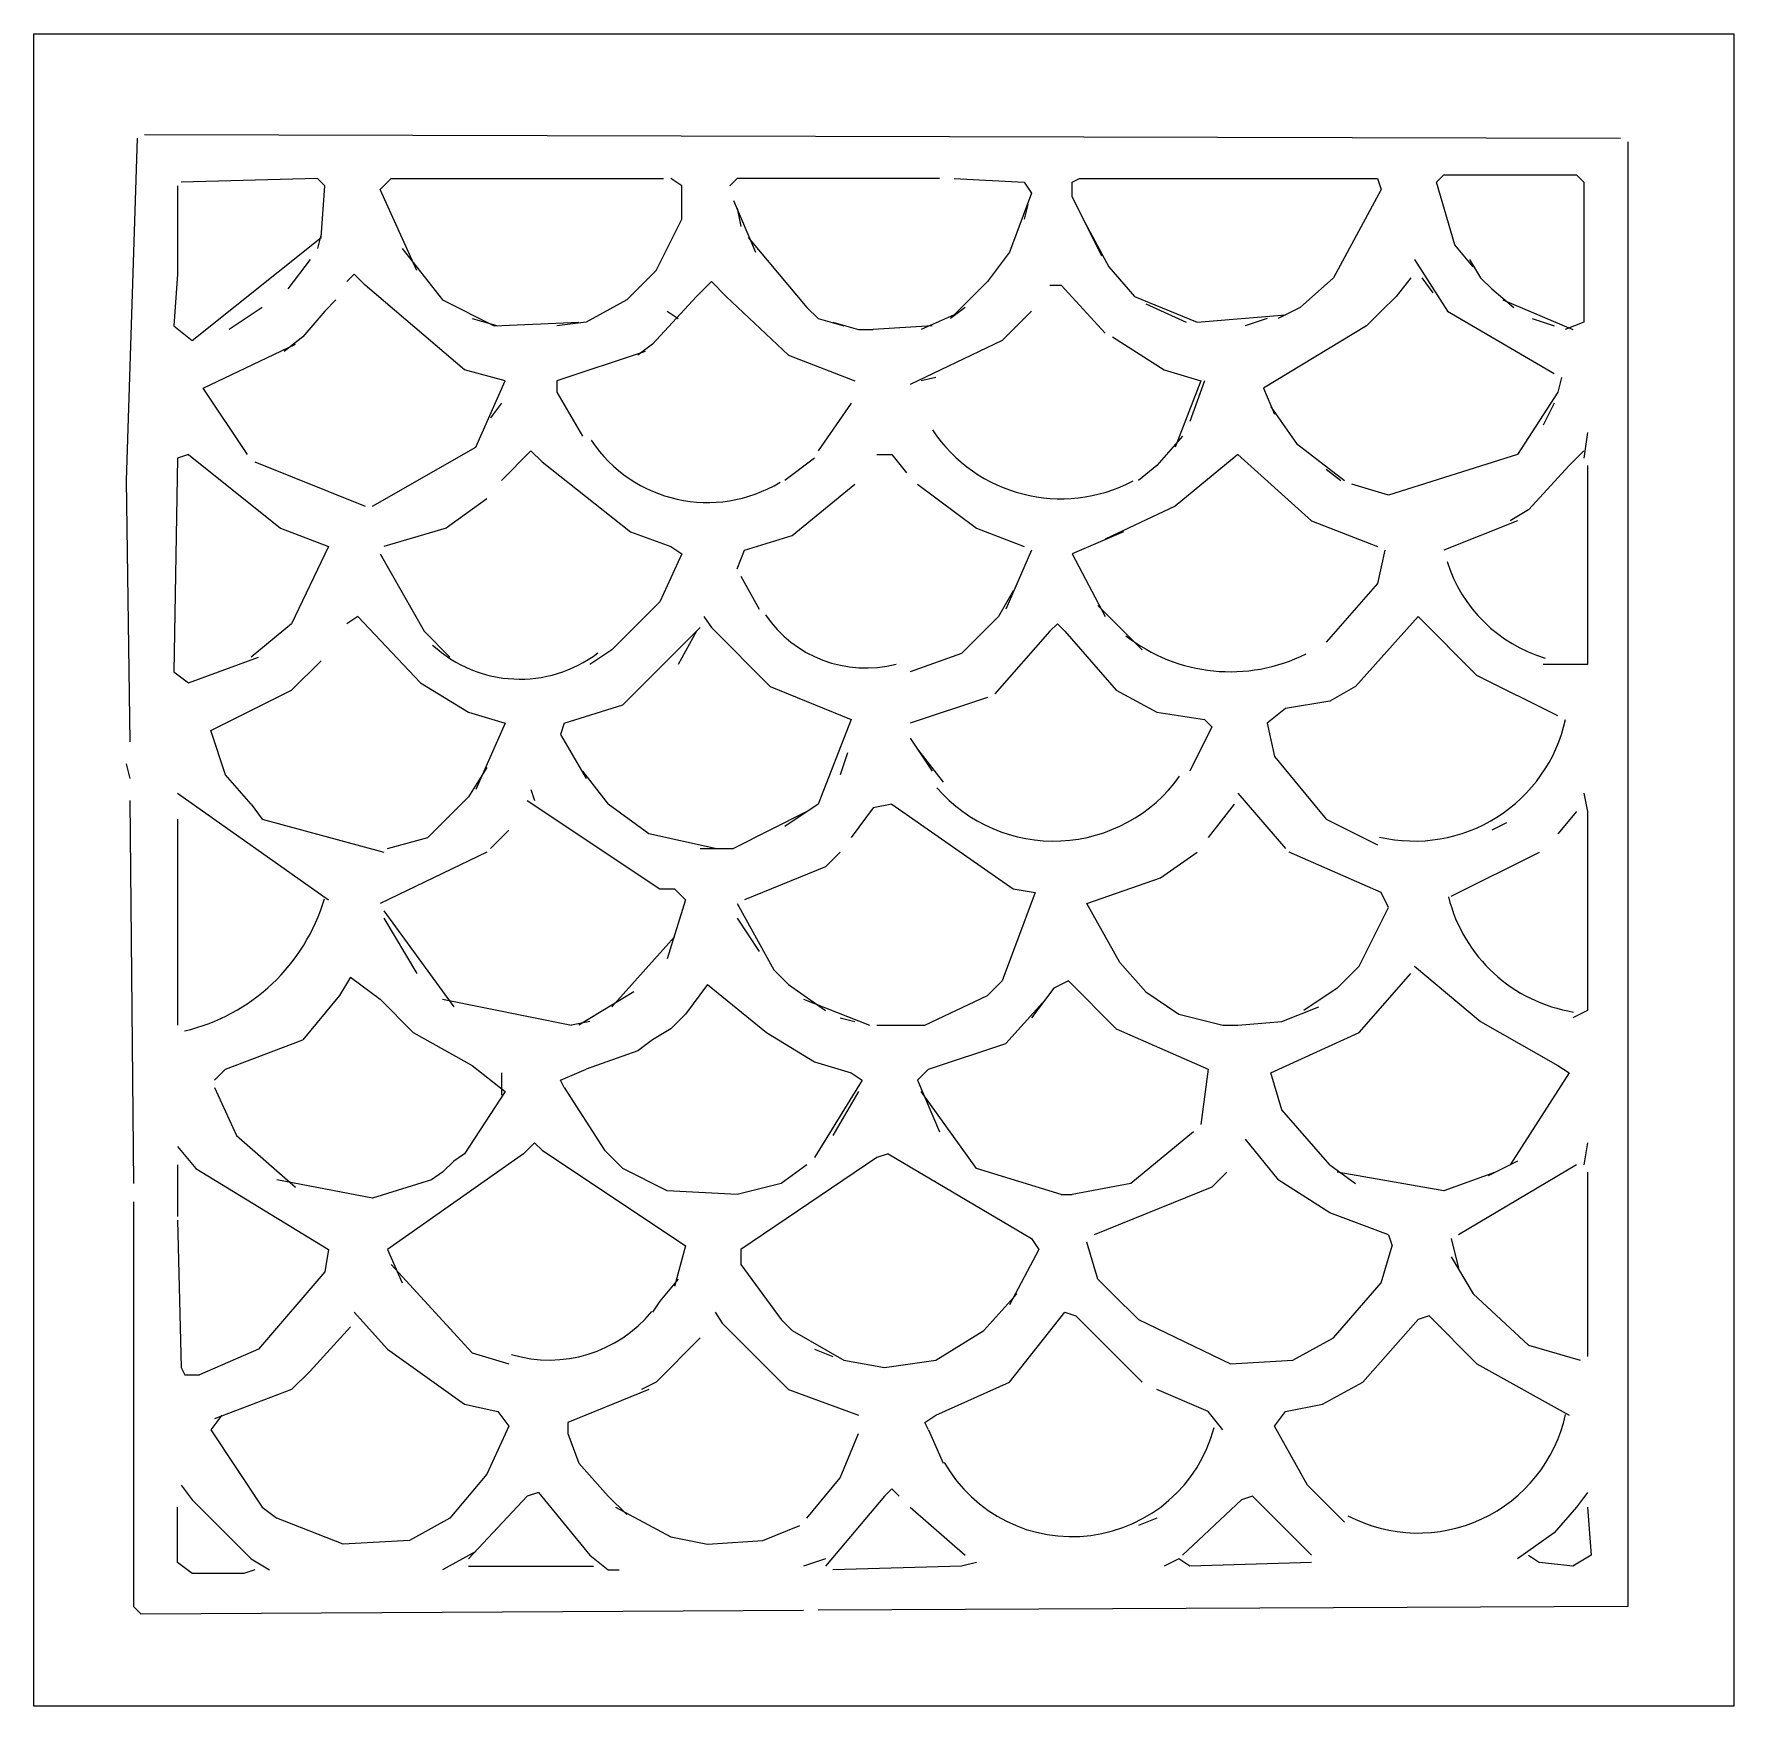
# Model space of a CAD drawing. Extents: x -42728 to 99010, y -18674 to 47645.
# Drawn here: x 70553 to 72828, y 41810 to 44047 of the extents above; entities that cross this region are included whole.
import ezdxf

# ---------------------------------------------------------------- set-up
doc = ezdxf.new("R2010")
doc.units = 0
doc.header["$LTSCALE"] = 100
doc.header["$MEASUREMENT"] = 0
doc.layers.get('0').update_dxf_attribs({"linetype": 'CONTINUOUS'})
doc.layers.add('家具', color=223, linetype='CONTINUOUS')
doc.styles.get("Standard").update_dxf_attribs({"font": 'ISOCP'})

# ---------------------------------------------------------------- blocks, each defined once
blk = doc.blocks.new('A$C6E686667')
at = {"layer": '家具', "color": 3}
for p, q in [((5686.4, 3661.8), (5686.4, 5899.5)), ((5686.4, 5899.5), (7961.2, 5899.5)), ((7961.2, 5899.5), (7961.2, 3661.8)), ((5824.4, 5760.2), (5809.6, 5302.1)), ((5834.2, 5765.1), (7809.4, 5760.2)), ((7819.3, 5755.3), (7819.3, 3794.8)), ((7563.1, 5701.1), (7573, 5711)), ((7573, 5711), (7750.3, 5711)), ((7750.3, 5711), (7760.2, 5701.1)), ((5878.5, 5696.2), (5878.5, 5578)), ((6065.7, 5706), (5883.5, 5701.1)), ((6075.6, 5696.2), (6065.7, 5706)), ((6070.6, 5627.2), (6075.6, 5696.2)), ((6149.5, 5691.2), (6164.2, 5706)), ((6198.7, 5582.9), (6149.5, 5691.2)), ((6164.2, 5706), (6528.7, 5706)), ((6553.4, 5696.2), (6538.6, 5706)), ((6553.4, 5651.8), (6553.4, 5696.2)), ((6627.2, 5706), (6617.4, 5696.2)), ((6898.2, 5706), (6627.2, 5706)), ((6917.9, 5706), (7011.5, 5701.1)), ((7011.5, 5701.1), (7021.3, 5686.3)), ((7075.5, 5701.1), (7085.3, 5706)), ((7075.5, 5681.4), (7075.5, 5701.1)), ((7085.3, 5706), (7484.3, 5706)), ((7489.2, 5691.2), (7425.2, 5573)), ((7484.3, 5706), (7489.2, 5691.2)), ((7587.8, 5617.4), (7563.1, 5701.1)), ((7760.2, 5701.1), (7760.2, 5513.9)), ((6622.3, 5676.5), (6651.9, 5607.5)), ((6627.2, 5666.6), (6632.2, 5642)), ((7021.3, 5686.3), (6991.8, 5607.5)), ((7016.4, 5671.5), (7011.5, 5651.8)), ((7075.5, 5681.4), (7114.9, 5602.6)), ((6518.9, 5582.9), (6553.4, 5651.8)), ((7090.3, 5651.8), (7124.7, 5587.8)), ((5898.2, 5489.3), (6070.6, 5627.2)), ((6070.6, 5632.1), (6065.7, 5612.4)), ((6642, 5627.2), (6720.8, 5533.6)), ((6055.9, 5597.7), (6026.3, 5558.3)), ((6179, 5612.4), (6233.2, 5543.5)), ((6991.8, 5607.5), (6962.2, 5568.1)), ((7533.6, 5597.7), (7577.9, 5528.7)), ((7612.4, 5587.8), (7587.8, 5617.4)), ((7607.5, 5597.7), (7622.2, 5573)), ((5878.5, 5578), (5873.6, 5509)), ((6105.1, 5568.1), (6115, 5578)), ((6115, 5578), (6129.7, 5563.2)), ((6518.9, 5582.9), (6479.5, 5543.5)), ((7124.7, 5587.8), (7159.2, 5548.4)), ((6262.7, 5449.9), (6129.7, 5563.2)), ((6573.1, 5548.4), (6592.8, 5568.1)), ((6592.8, 5568.1), (6612.5, 5548.4)), ((6962.2, 5568.1), (6917.9, 5523.8)), ((7045.9, 5563.2), (7060.7, 5563.2)), ((7060.7, 5563.2), (7119.8, 5499.1)), ((7425.2, 5573), (7380.9, 5533.6)), ((7528.7, 5573), (7509, 5548.4)), ((7543.4, 5573), (7558.2, 5553.3)), ((7622.2, 5573), (7637, 5558.3)), ((7637, 5558.3), (7666.6, 5533.6)), ((5991.8, 5533.6), (5947.5, 5504.1)), ((6075.6, 5528.7), (6046, 5494.2)), ((6090.3, 5543.5), (6075.6, 5528.7)), ((6233.2, 5543.5), (6302.1, 5509)), ((6479.5, 5543.5), (6425.3, 5513.9)), ((6573.1, 5548.4), (6514, 5484.4)), ((6533.7, 5528.7), (6548.4, 5518.8)), ((6612.5, 5548.4), (6696.2, 5469.6)), ((6720.8, 5533.6), (6735.6, 5518.8)), ((6932.6, 5533.6), (6912.9, 5518.8)), ((7021.3, 5528.7), (6981.9, 5489.3)), ((7159.2, 5548.4), (7243, 5513.9)), ((7174, 5538.5), (7228.2, 5513.9)), ((7380.9, 5533.6), (7351.3, 5518.8)), ((7489.2, 5528.7), (7469.5, 5509)), ((7509, 5548.4), (7489.2, 5528.7)), ((7577.9, 5528.7), (7720.8, 5445)), ((7651.8, 5543.5), (7745.4, 5504.1)), ((5873.6, 5509), (5898.2, 5489.3)), ((6272.6, 5518.8), (6307.1, 5509)), ((6302.1, 5509), (6415.4, 5513.9)), ((6425.3, 5513.9), (6385.9, 5509)), ((6735.6, 5518.8), (6770.1, 5509)), ((6755.3, 5513.9), (6789.8, 5504.1)), ((6888.3, 5509), (6809.5, 5504.1)), ((6917.9, 5523.8), (6873.5, 5504.1)), ((7243, 5513.9), (7361.2, 5523.8)), ((7336.6, 5518.8), (7307, 5509)), ((7469.5, 5509), (7331.6, 5425.3)), ((7691.2, 5518.8), (7720.8, 5509)), ((7760.2, 5513.9), (7735.5, 5504.1)), ((5913, 5425.3), (6036.2, 5484.4)), ((6046, 5494.2), (6021.4, 5474.5)), ((6514, 5484.4), (6494.3, 5469.6)), ((6789.8, 5504.1), (6809.5, 5504.1)), ((6981.9, 5489.3), (6858.8, 5430.2)), ((7129.7, 5494.2), (7198.6, 5449.9)), ((6504.1, 5474.5), (6385.9, 5435.1)), ((6696.2, 5469.6), (6784.9, 5435.1)), ((6316.9, 5435.1), (6262.7, 5449.9)), ((6893.2, 5440), (6873.5, 5435.1)), ((7198.6, 5449.9), (7247.9, 5435.1)), ((7730.6, 5440), (7725.7, 5420.3)), ((5972.1, 5336.6), (5913, 5425.3)), ((6277.5, 5346.4), (6316.9, 5435.1)), ((6385.9, 5435.1), (6385.9, 5420.3)), ((6385.9, 5420.3), (6420.4, 5361.2)), ((7247.9, 5435.1), (7213.4, 5346.4)), ((7252.8, 5435.1), (7233.1, 5380.9)), ((7331.6, 5425.3), (7346.4, 5390.8)), ((7725.7, 5420.3), (7671.5, 5336.6)), ((6312, 5405.6), (6297.2, 5385.9)), ((6779.9, 5405.6), (6735.6, 5341.5)), ((7341.5, 5400.6), (7376, 5351.4)), ((7720.8, 5405.6), (7706, 5376)), ((6139.6, 5267.6), (6277.5, 5346.4)), ((7223.3, 5361.2), (7188.8, 5321.8)), ((7376, 5351.4), (7440, 5302.1)), ((7765.1, 5366.1), (7760.2, 5331.7)), ((5878.5, 5331.7), (5873.6, 5046)), ((5893.3, 5336.6), (5878.5, 5331.7)), ((5893.3, 5336.6), (6016.5, 5238.1)), ((5982, 5326.7), (6129.7, 5267.6)), ((6351.4, 5341.5), (6312, 5302.1)), ((6351.4, 5341.5), (6366.2, 5326.7)), ((6366.2, 5326.7), (6484.4, 5233.2)), ((6730.7, 5331.7), (6691.3, 5302.1)), ((6814.4, 5336.6), (6834.1, 5336.6)), ((6834.1, 5336.6), (6853.8, 5312)), ((7297.1, 5336.6), (7213.4, 5267.6)), ((7297.1, 5336.6), (7395.7, 5247.9)), ((7671.5, 5336.6), (7499.1, 5282.4)), ((7760.2, 5341.5), (7740.5, 5321.8)), ((5809.6, 5302.1), (5814.5, 4952.4)), ((7188.8, 5321.8), (7164.2, 5302.1)), ((7415.4, 5316.9), (7435.1, 5302.1)), ((7740.5, 5321.8), (7686.3, 5262.7)), ((7765.1, 5321.8), (7765.1, 5055.8)), ((6701.1, 5228.2), (6784.9, 5297.2)), ((6868.6, 5297.2), (6947.4, 5238.1)), ((7499.1, 5282.4), (7449.8, 5297.2)), ((6292.3, 5277.5), (6238.1, 5238.1)), ((7213.4, 5267.6), (7119.8, 5223.3)), ((7686.3, 5262.7), (7661.6, 5247.9)), ((6016.5, 5238.1), (6080.5, 5213.5)), ((6238.1, 5238.1), (6154.4, 5213.5)), ((6484.4, 5233.2), (6538.6, 5213.5)), ((6947.4, 5238.1), (7011.5, 5213.5)), ((7144.4, 5233.2), (7075.5, 5203.6)), ((7395.7, 5247.9), (7484.3, 5213.5)), ((7671.5, 5247.9), (7573, 5208.5)), ((6080.5, 5213.5), (6031.2, 5110)), ((6538.6, 5213.5), (6553.4, 5203.6)), ((6637.1, 5208.5), (6701.1, 5228.2)), ((6149.5, 5203.6), (6208.6, 5100.2)), ((6553.4, 5203.6), (6523.8, 5139.6)), ((6627.2, 5183.9), (6637.1, 5208.5)), ((7021.3, 5208.5), (6986.8, 5129.7)), ((7075.5, 5203.6), (7119.8, 5119.9)), ((7494.2, 5208.5), (7484.3, 5164.2)), ((6632.2, 5174), (6656.8, 5129.7)), ((7484.3, 5164.2), (7415.4, 5085.4)), ((6996.7, 5154.3), (6977, 5119.9)), ((6119.9, 5119.9), (6105.1, 5110)), ((6119.9, 5119.9), (6203.6, 5031.2)), ((6523.8, 5139.6), (6459.8, 5075.5)), ((6582.9, 5119.9), (6592.8, 5105.1)), ((6977, 5119.9), (6927.7, 5070.6)), ((7110, 5134.6), (7169.1, 5075.5)), ((7538.5, 5119.9), (7454.8, 5026.3)), ((7617.3, 5041.1), (7538.5, 5119.9)), ((6031.2, 5110), (5977.1, 5065.7)), ((6208.6, 5100.2), (6243, 5065.7)), ((6474.5, 5001.6), (6578, 5105.1)), ((6573.1, 5100.2), (6548.4, 5055.8)), ((6592.8, 5105.1), (6671.6, 5026.3)), ((7045.9, 5100.2), (6972, 5016.4)), ((7045.9, 5100.2), (7055.8, 5110)), ((7055.8, 5110), (7065.6, 5100.2)), ((7065.6, 5100.2), (7134.6, 5021.3)), ((6459.8, 5075.5), (6430.2, 5055.8)), ((5893.3, 5031.2), (5986.9, 5065.7)), ((6031.2, 5021.3), (6070.6, 5060.8)), ((6927.7, 5070.6), (6858.8, 5046)), ((7765.1, 5055.8), (7706, 5055.8)), ((5873.6, 5046), (5893.3, 5031.2)), ((6203.6, 5031.2), (6267.7, 4991.8)), ((7725.7, 4986.9), (7617.3, 5041.1)), ((5922.9, 4967.2), (6031.2, 5021.3)), ((6671.6, 5026.3), (6779.9, 4981.9)), ((6962.2, 5011.5), (6858.8, 4977)), ((7134.6, 5021.3), (7188.8, 4991.8)), ((7420.3, 5006.6), (7361.2, 4996.7)), ((7454.8, 5026.3), (7420.3, 5006.6)), ((6267.7, 4991.8), (6316.9, 4977)), ((6395.7, 4977), (6474.5, 5001.6)), ((6779.9, 4981.9), (6735.6, 4868.7)), ((7188.8, 4991.8), (7252.8, 4981.9)), ((7252.8, 4981.9), (7262.7, 4972.1)), ((7361.2, 4996.7), (7336.6, 4977)), ((5942.6, 4908.1), (5922.9, 4967.2)), ((6316.9, 4977), (6277.5, 4888.4)), ((6395.7, 4977), (6390.8, 4962.2)), ((6390.8, 4962.2), (6425.3, 4903.1)), ((7262.7, 4972.1), (7233.1, 4913)), ((7336.6, 4977), (7346.4, 4932.7)), ((6775, 4937.6), (6765.2, 4908.1)), ((6858.8, 4957.3), (6888.3, 4913)), ((6868.6, 4942.5), (6903.1, 4898.2)), ((5809.6, 4922.8), (5814.5, 4903.1)), ((6292.3, 4917.9), (6267.7, 4878.5)), ((7346.4, 4932.7), (7415.4, 4848.9)), ((5977.1, 4868.7), (5942.6, 4908.1)), ((6420.4, 4913), (6454.8, 4868.7)), ((5814.5, 4873.6), (5819.4, 4361.3)), ((5878.5, 4883.4), (6080.5, 4740.6)), ((5977.1, 4868.7), (5991.8, 4848.9)), ((6213.5, 4824.3), (6267.7, 4878.5)), ((6346.5, 4873.6), (6523.8, 4755.4)), ((6351.4, 4888.4), (6356.3, 4873.6)), ((6509, 4829.2), (6454.8, 4868.7)), ((6735.6, 4868.7), (6691.3, 4839.1)), ((6834.1, 4868.7), (6809.5, 4863.7)), ((6834.1, 4868.7), (6996.7, 4755.4)), ((7292.2, 4868.7), (7257.7, 4824.3)), ((7297.1, 4883.4), (7361.2, 4809.5)), ((7760.2, 4883.4), (7765.1, 4858.8)), ((5878.5, 4848.9), (5878.5, 4573.1)), ((5991.8, 4848.9), (6154.4, 4804.6)), ((6720.8, 4858.8), (6622.3, 4809.5)), ((6809.5, 4863.7), (6779.9, 4824.3)), ((7415.4, 4848.9), (7484.3, 4814.5)), ((7750.3, 4858.8), (7725.7, 4829.2)), ((7765.1, 4858.8), (7765.1, 4592.8)), ((6159.3, 4809.5), (6213.5, 4824.3)), ((6321.9, 4834.2), (6297.2, 4809.5)), ((6597.7, 4809.5), (6509, 4829.2)), ((7656.7, 4844), (7637, 4834.2)), ((6292.3, 4804.6), (6149.5, 4735.7)), ((6578, 4809.5), (6622.3, 4809.5)), ((6765.2, 4804.6), (6745.5, 4784.9)), ((7193.7, 4770.1), (7243, 4804.6)), ((7489.2, 4750.4), (7366.1, 4804.6)), ((7582.8, 4745.5), (7701.1, 4804.6)), ((6745.5, 4784.9), (6637.1, 4740.6)), ((6523.8, 4755.4), (6543.5, 4755.4)), ((6543.5, 4755.4), (6558.3, 4740.6)), ((6996.7, 4755.4), (7026.2, 4750.4)), ((7095.2, 4735.7), (7193.7, 4770.1)), ((6558.3, 4740.6), (6533.7, 4661.8)), ((6627.2, 4735.7), (6676.5, 4647)), ((7026.2, 4750.4), (6981.9, 4632.2)), ((7139.5, 4656.8), (7095.2, 4735.7)), ((7499.1, 4730.7), (7489.2, 4750.4)), ((6154.4, 4725.8), (6248, 4597.7)), ((6154.4, 4716), (6198.7, 4642.1)), ((6627.2, 4716), (6656.8, 4671.6)), ((7459.7, 4651.9), (7499.1, 4730.7)), ((6543.5, 4691.3), (6459.8, 4597.7)), ((6676.5, 4647), (6696.2, 4627.3)), ((7139.5, 4656.8), (7174, 4617.4)), ((7430.1, 4622.4), (7459.7, 4651.9)), ((7459.7, 4563.3), (7528.7, 4642.1)), ((7533.6, 4651.9), (7622.2, 4578)), ((6110, 4637.1), (6095.3, 4612.5)), ((6110, 4637.1), (6149.5, 4607.6)), ((6587.8, 4627.3), (6558.3, 4587.9)), ((6587.8, 4627.3), (6666.7, 4563.3)), ((6696.2, 4627.3), (6745.5, 4592.8)), ((6981.9, 4632.2), (6962.2, 4612.5)), ((7050.9, 4622.4), (7021.3, 4583)), ((7070.6, 4632.2), (7050.9, 4622.4)), ((7070.6, 4632.2), (7134.6, 4568.2)), ((7430.1, 4622.4), (7385.8, 4592.8)), ((6095.3, 4612.5), (6046, 4553.4)), ((6149.5, 4607.6), (6193.8, 4563.3)), ((6233.2, 4607.6), (6405.6, 4573.1)), ((6489.3, 4617.4), (6415.4, 4573.1)), ((6715.9, 4607.6), (6804.6, 4573.1)), ((6878.5, 4573.1), (6962.2, 4612.5)), ((7036.1, 4602.7), (6986.8, 4548.5)), ((7174, 4617.4), (7218.3, 4587.9)), ((7356.3, 4578), (7405.5, 4597.7)), ((6430.2, 4578), (6405.6, 4573.1)), ((6558.3, 4587.9), (6538.6, 4568.2)), ((6765.2, 4583), (6784.9, 4578)), ((6814.4, 4573.1), (6878.5, 4573.1)), ((7218.3, 4587.9), (7277.4, 4573.1)), ((7277.4, 4573.1), (7297.1, 4573.1)), ((7297.1, 4573.1), (7356.3, 4578)), ((7622.2, 4578), (7725.7, 4518.9)), ((7765.1, 4592.8), (7745.4, 4583)), ((5942.6, 4514), (6046, 4553.4)), ((6193.8, 4563.3), (6272.6, 4518.9)), ((6514, 4553.4), (6494.3, 4538.6)), ((6538.6, 4568.2), (6514, 4553.4)), ((6666.7, 4563.3), (6730.7, 4523.9)), ((7134.6, 4568.2), (7257.7, 4514)), ((7341.5, 4509.1), (7459.7, 4563.3)), ((6494.3, 4538.6), (6425.3, 4514)), ((6883.4, 4514), (6986.8, 4548.5)), ((5927.8, 4499.2), (5942.6, 4514)), ((6272.6, 4518.9), (6316.9, 4484.4)), ((6312, 4509.1), (6312, 4479.5)), ((6390.8, 4499.2), (6425.3, 4514)), ((6730.7, 4523.9), (6779.9, 4509.1)), ((6779.9, 4509.1), (6794.7, 4499.2)), ((6868.6, 4499.2), (6883.4, 4514)), ((7257.7, 4514), (7247.9, 4440.1)), ((7356.3, 4459.8), (7341.5, 4509.1)), ((7740.5, 4509.1), (7661.6, 4385.9)), ((7725.7, 4518.9), (7740.5, 4509.1)), ((5927.8, 4489.4), (5957.3, 4425.3)), ((6316.9, 4484.4), (6262.7, 4400.7)), ((6395.7, 4489.4), (6390.8, 4499.2)), ((6395.7, 4489.4), (6449.9, 4405.6)), ((6794.7, 4499.2), (6730.7, 4395.8)), ((6789.8, 4484.4), (6755.3, 4425.3)), ((6868.6, 4499.2), (6898.2, 4430.3)), ((6947.4, 4381), (6873.5, 4484.4)), ((7420.3, 4385.9), (7356.3, 4459.8)), ((5957.3, 4425.3), (6036.2, 4356.4)), ((6341.6, 4400.7), (6356.3, 4415.5)), ((6356.3, 4415.5), (6366.2, 4405.6)), ((7238, 4430.3), (7154.3, 4361.3)), ((7307, 4420.4), (7351.3, 4366.2)), ((7765.1, 4415.5), (7760.2, 4385.9)), ((5878.5, 4410.6), (5903.2, 4381)), ((6341.6, 4400.7), (6159.3, 4272.6)), ((6248, 4390.9), (6233.2, 4376.1)), ((6262.7, 4400.7), (6248, 4390.9)), ((6366.2, 4405.6), (6558.3, 4277.6)), ((6449.9, 4405.6), (6474.5, 4381)), ((6814.4, 4395.8), (6632.2, 4272.6)), ((6829.2, 4400.7), (6814.4, 4395.8)), ((6829.2, 4400.7), (7021.3, 4287.4)), ((7671.5, 4390.9), (7632.1, 4371.2)), ((5878.5, 4385.9), (5878.5, 4317)), ((5903.2, 4381), (6080.5, 4272.6)), ((6233.2, 4376.1), (6218.4, 4366.2)), ((6533.7, 4351.4), (6474.5, 4381)), ((6720.8, 4385.9), (6686.4, 4361.3)), ((7060.7, 4346.5), (6947.4, 4381)), ((7282.4, 4376.1), (7262.7, 4356.4)), ((7420.3, 4385.9), (7454.8, 4361.3)), ((7573, 4351.4), (7430.1, 4376.1)), ((7641.9, 4376.1), (7573, 4351.4)), ((7750.3, 4385.9), (7592.7, 4292.3)), ((7765.1, 4376.1), (7765.1, 4129.8)), ((6139.6, 4341.6), (6011.5, 4366.2)), ((6218.4, 4366.2), (6139.6, 4341.6)), ((6627.2, 4346.5), (6533.7, 4351.4)), ((6686.4, 4361.3), (6627.2, 4346.5)), ((7060.7, 4346.5), (7075.5, 4346.5)), ((7154.3, 4361.3), (7075.5, 4346.5)), ((7262.7, 4356.4), (7105, 4292.3)), ((7420.3, 4321.9), (7351.3, 4366.2)), ((5819.4, 4336.7), (5819.4, 3794.8)), ((5878.5, 4312), (5883.5, 4115)), ((7499.1, 4292.3), (7420.3, 4321.9)), ((6558.3, 4277.6), (6543.5, 4223.4)), ((7021.3, 4287.4), (7031.2, 4272.6)), ((7110, 4233.2), (7095.2, 4282.5)), ((7489.2, 4228.3), (7504, 4277.6)), ((7499.1, 4292.3), (7504, 4277.6)), ((7582.8, 4287.4), (7592.7, 4248)), ((6080.5, 4272.6), (6075.6, 4243.1)), ((6159.3, 4272.6), (6179, 4228.3)), ((6632.2, 4272.6), (6632.2, 4252.9)), ((7031.2, 4272.6), (6991.8, 4198.8)), ((7582.8, 4262.8), (7612.4, 4213.5)), ((6075.6, 4243.1), (5986.9, 4139.6)), ((6164.2, 4252.9), (6272.6, 4134.7)), ((6548.4, 4233.2), (6523.8, 4203.7)), ((6632.2, 4252.9), (6686.4, 4179)), ((7129.7, 4213.5), (7110, 4233.2)), ((7001.6, 4213.5), (6957.3, 4164.3)), ((7129.7, 4213.5), (7164.2, 4179)), ((7425.2, 4154.4), (7489.2, 4228.3)), ((7612.4, 4213.5), (7686.3, 4144.6)), ((6115, 4188.9), (6159.3, 4139.6)), ((6523.8, 4203.7), (6514, 4188.9)), ((6597.7, 4188.9), (6607.5, 4174.1)), ((6991.8, 4095.3), (7065.6, 4188.9)), ((7065.6, 4188.9), (7080.4, 4184)), ((6110, 4169.2), (6055.9, 4110.1)), ((6607.5, 4174.1), (6696.2, 4085.5)), ((6686.4, 4179), (6701.1, 4164.3)), ((6701.1, 4164.3), (6770.1, 4124.9)), ((6893.2, 4124.9), (6957.3, 4164.3)), ((7080.4, 4184), (7169.1, 4095.3)), ((7164.2, 4179), (7287.3, 4119.9)), ((7464.6, 4095.3), (7538.5, 4179)), ((7553.3, 4184), (7538.5, 4179)), ((7553.3, 4184), (7617.3, 4119.9)), ((6578, 4154.4), (6518.9, 4095.3)), ((7371, 4124.9), (7425.2, 4154.4)), ((7686.3, 4144.6), (7755.2, 4124.9)), ((5986.9, 4139.6), (5908.1, 4105.2)), ((6159.3, 4139.6), (6262.7, 4065.8)), ((6272.6, 4134.7), (6321.9, 4119.9)), ((6730.7, 4139.6), (6755.3, 4129.8)), ((6770.1, 4124.9), (6824.3, 4115)), ((6824.3, 4115), (6893.2, 4124.9)), ((7287.3, 4119.9), (7371, 4124.9)), ((7617.3, 4119.9), (7740.5, 4051)), ((5883.5, 4115), (5888.4, 4105.2)), ((5888.4, 4105.2), (5908.1, 4105.2)), ((6055.9, 4110.1), (6031.2, 4085.5)), ((6518.9, 4095.3), (6499.2, 4085.5)), ((6893.2, 4051), (6991.8, 4095.3)), ((7410.4, 4065.8), (7464.6, 4095.3)), ((6031.2, 4085.5), (5927.8, 4046.1)), ((6509, 4085.5), (6400.7, 4041.1)), ((6696.2, 4085.5), (6789.8, 4051)), ((7257.7, 4055.9), (7188.8, 4085.5)), ((5937.6, 4051), (5922.9, 4031.3)), ((6262.7, 4065.8), (6307.1, 4055.9)), ((6307.1, 4055.9), (6321.9, 4036.2)), ((6878.5, 4041.1), (6893.2, 4051)), ((7277.4, 4031.3), (7257.7, 4055.9)), ((7346.4, 4036.2), (7361.2, 4055.9)), ((7361.2, 4055.9), (7410.4, 4065.8)), ((5922.9, 4031.3), (5991.8, 3927.8)), ((6321.9, 4036.2), (6292.3, 3972.2)), ((6400.7, 4041.1), (6400.7, 4026.4)), ((6883.4, 4031.3), (6878.5, 4041.1)), ((6883.4, 4031.3), (6903.1, 3986.9)), ((7390.7, 3957.4), (7346.4, 4036.2)), ((6400.7, 4026.4), (6415.4, 3986.9)), ((6765.2, 3967.2), (6789.8, 4026.4)), ((6415.4, 3986.9), (6454.8, 3942.6)), ((6292.3, 3972.2), (6243, 3913.1)), ((6720.8, 3913.1), (6765.2, 3967.2)), ((5883.5, 3957.4), (5898.2, 3937.7)), ((5898.2, 3937.7), (5977.1, 3858.9)), ((6346.5, 3942.6), (6267.7, 3858.9)), ((6361.3, 3947.5), (6346.5, 3942.6)), ((6361.3, 3947.5), (6430.2, 3863.8)), ((6454.8, 3942.6), (6479.5, 3918)), ((6824.3, 3942.6), (6745.5, 3849)), ((6824.3, 3942.6), (6834.1, 3952.5)), ((6834.1, 3952.5), (6844, 3942.6)), ((7302.1, 3937.7), (7223.3, 3863.8)), ((7316.8, 3942.6), (7302.1, 3937.7)), ((7316.8, 3942.6), (7395.7, 3863.8)), ((7440, 3908.1), (7390.7, 3957.4)), ((7765.1, 3947.5), (7750.3, 3927.8)), ((5878.5, 3854), (5878.5, 3927.8)), ((5991.8, 3927.8), (6011.5, 3913.1)), ((6100.2, 3878.6), (6011.5, 3913.1)), ((6243, 3913.1), (6188.9, 3883.5)), ((6464.7, 3927.8), (6538.6, 3888.4)), ((6858.8, 3927.8), (6932.6, 3863.8)), ((7188.8, 3913.1), (7164.2, 3903.2)), ((7750.3, 3927.8), (7720.8, 3893.4)), ((7765.1, 3927.8), (7770, 3863.8)), ((6661.7, 3883.5), (6711, 3903.2)), ((7720.8, 3893.4), (7671.5, 3858.9)), ((6188.9, 3883.5), (6100.2, 3878.6)), ((6277.5, 3868.7), (6233.2, 3844.1)), ((6538.6, 3888.4), (6587.8, 3878.6)), ((6587.8, 3878.6), (6661.7, 3883.5)), ((5898.2, 3839.2), (5878.5, 3854)), ((5977.1, 3858.9), (6001.7, 3844.1)), ((6267.7, 3849), (6435.1, 3849)), ((6430.2, 3863.8), (6454.8, 3844.1)), ((6745.5, 3858.9), (6715.9, 3849)), ((6927.7, 3849), (6755.3, 3844.1)), ((6947.4, 3854), (6927.7, 3849)), ((7218.3, 3858.9), (7198.6, 3849)), ((7233.1, 3849), (7218.3, 3858.9)), ((7395.7, 3854), (7233.1, 3849)), ((7686.3, 3863.8), (7701.1, 3854)), ((7745.4, 3849), (7701.1, 3854)), ((7770, 3863.8), (7745.4, 3849)), ((5967.2, 3839.2), (5898.2, 3839.2)), ((5982, 3844.1), (5967.2, 3839.2)), ((6454.8, 3844.1), (6469.6, 3844.1)), ((5819.4, 3794.8), (5829.3, 3785)), ((5829.3, 3785), (6715.9, 3789.9)), ((7819.3, 3794.8), (6735.6, 3789.9)), ((7961.2, 3661.8), (5686.4, 3661.8))]:
    blk.add_line(p, q, dxfattribs=at)
for centre, radius, start, end in [((7060.7, 5484.4), 206.9, 213.6901, 297.7585), ((6587.8, 5459.7), 187.2, 213.6901, 301.2184), ((7765.1, 5252.9), 197, 197.5256, 253.3008), ((6799.6, 5213.5), 162.5, 214.1597, 284.4208), ((6336.6, 5208.5), 172.4, 227.3859, 307.1847), ((7287.3, 5272.6), 226.6, 231.9112, 296.5651), ((7533.6, 5026.3), 206.9, 256.9081, 347.6192), ((7050.9, 5026.3), 206.9, 220.9144, 324.4623), ((5829.3, 4814.5), 256.1, 283.2405, 343.6105), ((7779.9, 4794.8), 206.9, 194.0362, 260.7539), ((6376, 4302.2), 177.3, 253.4429, 320.5993), ((7538.5, 4095.3), 202, 242.2415, 347.6192), ((7075.5, 4085.5), 197, 209.7449, 344.9816)]:
    blk.add_arc(centre, radius, start, end, dxfattribs=at)
at = {"layer": '家具', "color": 3, "linetype": 'Continuous', "flags": 9}
for tag, p in [('XSIZE', (0, 6497.9)), ('YSIZE', (0, 6497.9)), ('XSIZE', (673, 3583.4)), ('YSIZE', (673, 3583.4))]:
    blk.add_attdef(tag, p, '', height=0.5, dxfattribs=at)

msp = doc.modelspace()

# ---------------------------------------------------------------- block references
msp.add_blockref('A$C6E686667', (64866.74394, 38147.93401))

doc.saveas('drawing.dxf')
